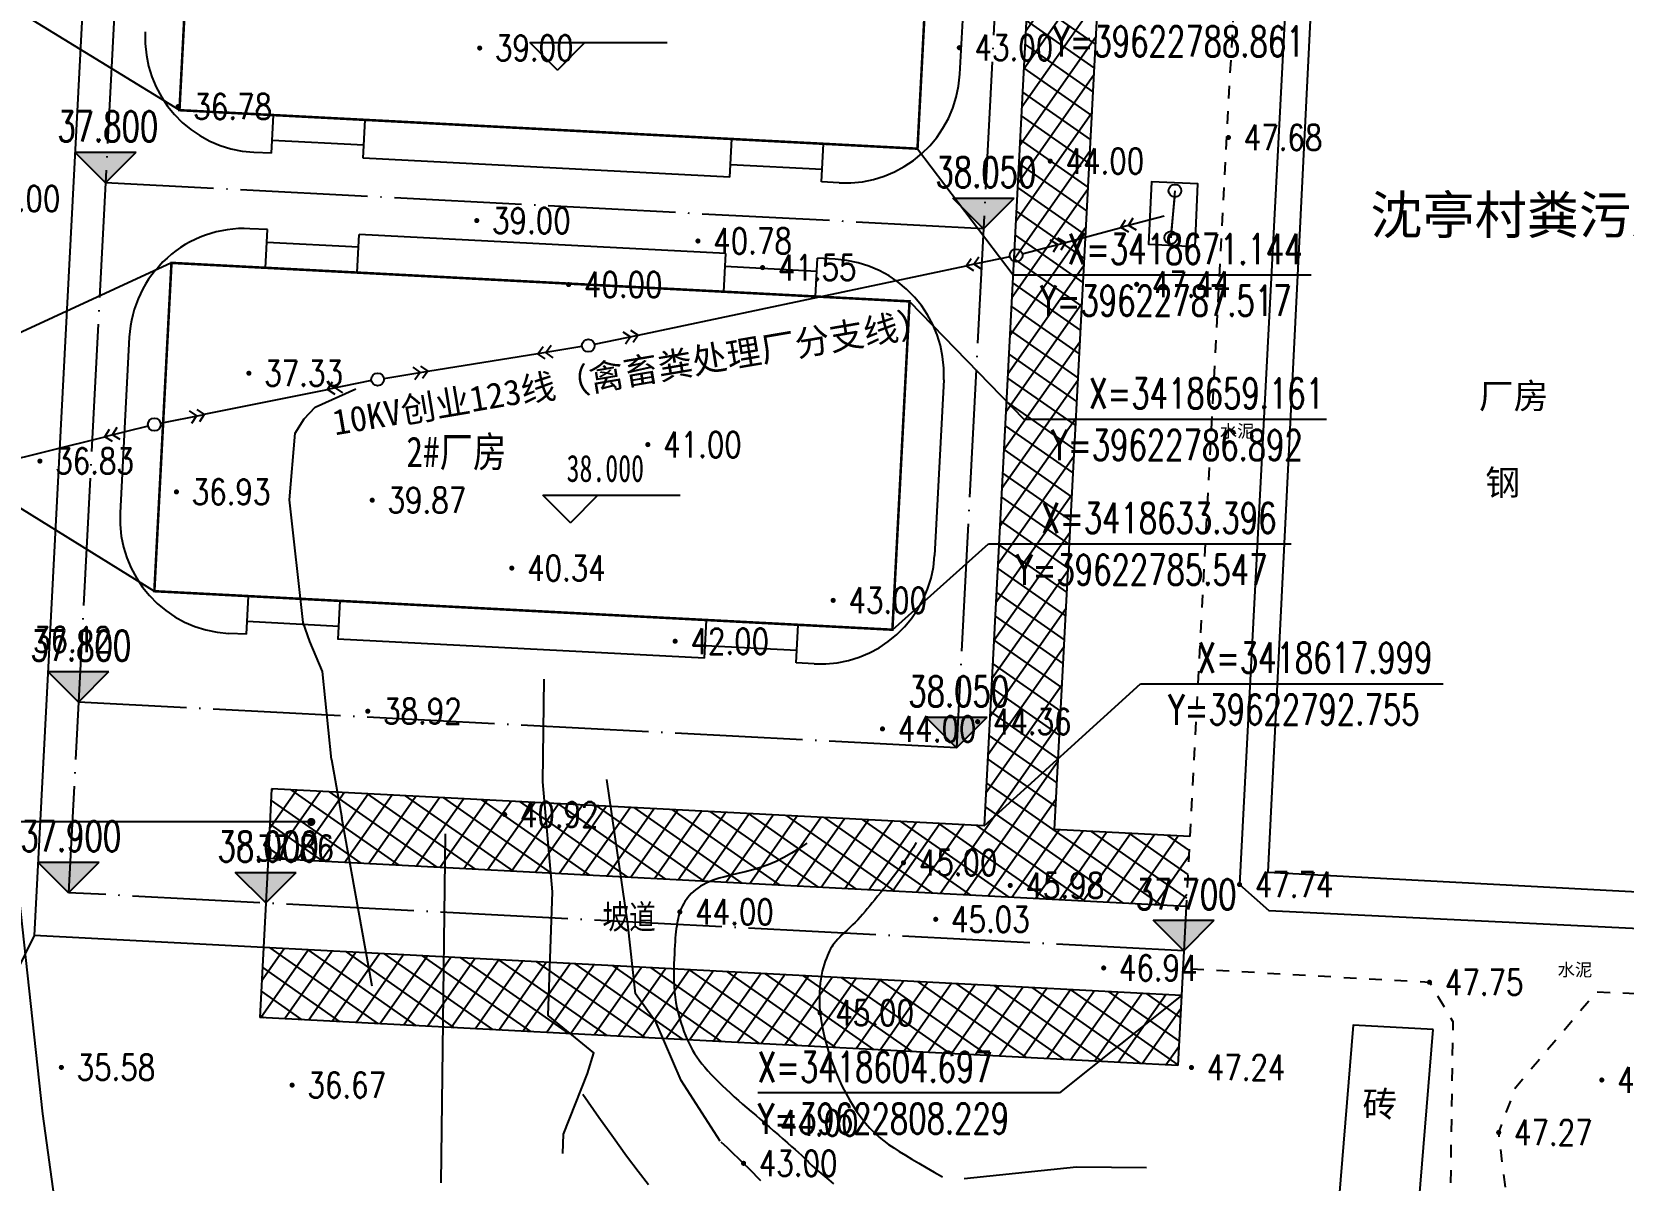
# Model space of a CAD drawing. Extents: x 39624947 to 39626627, y 3418539 to 3418836.
# Drawn here: x 39625875.8 to 39626000.7, y 3418598 to 3418688.1 of the extents above; entities that cross this region are included whole.
import ezdxf
from ezdxf.enums import TextEntityAlignment as Align

# ---------------------------------------------------------------- set-up
doc = ezdxf.new("R2010")
doc.units = 0
doc.linetypes.add('DOTE', pattern=[2.42, 2, -0.2, 0.02, -0.2])
doc.linetypes.add('X6', pattern=[2, 1, -1])
doc.layers.get('0').update_dxf_attribs({"linetype": 'CONTINUOUS'})
for name, color, linetype in [('1-新建建筑', 140, 'CONTINUOUS'), ('1-新建道路', 30, 'CONTINUOUS'), ('11规划道路', 1, 'CONTINUOUS'), ('assist', 7, 'CONTINUOUS'), ('DIM_COOR', 3, 'CONTINUOUS'), ('DIM_ELEV', 3, 'CONTINUOUS'), ('DIM_LEAD', 3, 'CONTINUOUS'), ('DLSS', 4, 'CONTINUOUS'), ('GCD', 7, 'CONTINUOUS'), ('JMD', 6, 'CONTINUOUS'), ('PUB_TEXT', 7, 'CONTINUOUS'), ('PUB_WALL', 9, 'CONTINUOUS'), ('TK', 7, 'CONTINUOUS'), ('ZJ', 7, 'CONTINUOUS'), ('ZXX', 1, 'CONTINUOUS'), ('！用地红线', 1, 'CONTINUOUS')]:
    doc.layers.add(name, color=color, linetype=linetype)
doc.styles.add('-宋体', font='', dxfattribs={"width": 0.8})
doc.styles.add('_TCH_DIM', font='SIMPLEX', dxfattribs={"bigfont": 'GBCBIG'})
doc.styles.add('HZ', font='rs.shx', dxfattribs={"width": 0.8, "bigfont": 'hztxt.shx'})
doc.styles.add('等线体', font='simhei.ttf')
doc.styles.get('-宋体').set_extended_font_data('SimSun')
doc.linetypes.add('444', pattern='A,4.5,[145,AAA.SHX,S=1,R=0,X=0,Y=1],4.5,-0.5,[146,AAA.SHX,S=1,R=0,X=0,Y=0],-0.5', length=10)

# ---------------------------------------------------------------- blocks, each defined once
blk = doc.blocks.new('EWQEQW')
at = {"layer": 'DIM_COOR', "color": 3, "linetype": 'Continuous'}
for p, q in [((11.82, 19.69), (-4.33, 29.63)), ((69.74, 16.67), (77.24, 6.77)), ((11.2, 7.71), (-4.33, 0.54)), ((77.24, 6.77), (100.65, 6.77)), ((69.12, 4.69), (78.09, -4.56)), ((78.09, -4.56), (101.85, -4.56)), ((9.85, -18.05), (-4.33, -9.28)), ((67.77, -21.08), (75.32, -14.34)), ((75.32, -14.34), (99.08, -14.34)), ((74.98, -36.47), (87.25, -25.31)), ((87.25, -25.31), (111.01, -25.31)), ((0.43, -45.08), (-4.33, -54.67)), ((90.46, -49.78), (80.89, -57.41)), ((80.89, -57.41), (57.21, -57.41))]:
    blk.add_line(p, q, dxfattribs=at)
at = {"layer": 'DIM_COOR', "color": 7, "linetype": 'Continuous', "style": '_TCH_DIM', "width": 0.705882}
for s, p in [('Y=39622788.861', (80.39, 23.9)), ('X=3418671.144', (81.53, 7.61)), ('Y=39622787.517', (79.37, 3.55)), ('X=3418659.161', (83.21, -3.72)), ('Y=39622786.892', (80.25, -7.78)), ('X=3418633.396', (79.48, -13.5)), ('Y=39622785.547', (77.48, -17.56)), ('X=3418617.999', (91.73, -24.47)), ('Y=39622792.755', (89.41, -28.53)), ('X=3418604.697', (57.21, -56.57)), ('Y=39622808.229', (57.21, -60.63))]:
    blk.add_text(s, height=2.38, dxfattribs=at).set_placement(p)
blk = doc.blocks.new('762')
at = {"layer": 'DIM_ELEV'}
for p, q in [((507245.51, 3421118.71), (507243.35, 3421120.87)), ((507243.35, 3421120.87), (507254.12, 3421120.87)), ((507245.51, 3421118.71), (507247.67, 3421120.87))]:
    blk.add_line(p, q, dxfattribs=at)
blk = doc.blocks.new('GC200')
at = {"linetype": 'Continuous', "const_width": 0.2, "flags": 128}
blk.add_lwpolyline([(-0.1, 0, 1), (0.1, 0, 1)], format="xyb", close=True, dxfattribs=at)
blk = doc.blocks.new('GC013A')
at = {"linetype": 'Continuous'}
blk.add_line((0.5, 0), (4, 0), dxfattribs=at)
at = {"linetype": 'Continuous', "flags": 128}
for points in [[(2.88, 0.5), (3.38, 0), (2.88, -0.5)], [(3.5, 0.5), (4, 0), (3.5, -0.5)]]:
    blk.add_lwpolyline(points, dxfattribs=at)
blk = doc.blocks.new('GC170')
at = {"linetype": 'Continuous'}
blk.add_circle((0, 0), 0.5, dxfattribs=at)
blk = doc.blocks.new('111133333777777')
at = {"layer": 'PUB_WALL', "color": 252, "ltscale": 0.01}
for p, q in [((39623313.22, 3418663.79), (39623317.58, 3418664.95)), ((39623279.69, 3418656.52), (39623305.43, 3418661.95)), ((39623263.19, 3418653.68), (39623271.82, 3418655.06)), ((39623245.64, 3418650.3), (39623255.32, 3418652.25)), ((39623224.25, 3418645.17), (39623237.84, 3418648.54))]:
    blk.add_line(p, q, dxfattribs=at)
for points in [[(39623236.71, 3418561.89), (39623237.5, 3418562.73), (39623237.53, 3418562.8), (39623237.54, 3418562.85), (39623237.55, 3418562.93), (39623237.53, 3418563), (39623237.02, 3418565.24), (39623235.77, 3418572.82), (39623234.66, 3418582.38), (39623233.99, 3418588), (39623232.96, 3418595.41), (39623230.58, 3418617.31), (39623228.37, 3418631.5), (39623228.14, 3418632.75), (39623224.43, 3418649.59), (39623222.2, 3418670.21)], [(39623321.81, 3418667.84), (39623321.49, 3418664.16)], [(39623321.77, 3418667.34), (39623321.53, 3418664.65)], [(39623273.77, 3418592.3), (39623273.84, 3418593.8), (39623275.71, 3418598.57), (39623276.2, 3418600.2), (39623272.62, 3418603.12), (39623272.97, 3418612.83), (39623272.2, 3418621.47), (39623272.32, 3418629.52)], [(39623286.12, 3418593.26), (39623283.06, 3418598.03), (39623281.1, 3418602.57), (39623279.47, 3418604.83), (39623278.89, 3418610.31), (39623277.22, 3418621.64)], [(39623292.93, 3418616.64), (39623292.33, 3418616.22), (39623291.72, 3418615.85), (39623291.11, 3418615.51), (39623290.51, 3418615.21), (39623289.9, 3418614.95), (39623289.29, 3418614.73), (39623288.69, 3418614.54), (39623288.08, 3418614.4), (39623287.5, 3418614.27), (39623286.96, 3418614.14), (39623286.48, 3418614.01), (39623286.04, 3418613.89), (39623285.65, 3418613.76), (39623285.31, 3418613.63), (39623285.02, 3418613.51), (39623284.78, 3418613.38), (39623284.57, 3418613.26), (39623284.37, 3418613.12), (39623284.19, 3418612.99), (39623284.02, 3418612.85), (39623283.86, 3418612.7), (39623283.71, 3418612.55), (39623283.58, 3418612.39), (39623283.47, 3418612.23), (39623283.36, 3418612.07), (39623283.26, 3418611.91), (39623283.18, 3418611.74), (39623283.1, 3418611.58), (39623283.02, 3418611.41), (39623282.96, 3418611.25), (39623282.91, 3418611.08), (39623282.86, 3418610.92), (39623282.82, 3418610.74), (39623282.78, 3418610.56), (39623282.75, 3418610.36), (39623282.71, 3418610.15), (39623282.68, 3418609.93), (39623282.65, 3418609.7), (39623282.63, 3418609.45), (39623282.6, 3418609.2), (39623282.58, 3418608.92), (39623282.56, 3418608.62), (39623282.54, 3418608.3), (39623282.53, 3418607.95), (39623282.51, 3418607.58), (39623282.5, 3418607.18), (39623282.5, 3418606.76), (39623282.49, 3418606.31), (39623282.49, 3418605.86), (39623282.51, 3418605.42), (39623282.54, 3418604.98), (39623282.59, 3418604.56), (39623282.65, 3418604.14), (39623282.73, 3418603.73), (39623282.82, 3418603.34), (39623282.93, 3418602.95), (39623283.04, 3418602.57), (39623283.16, 3418602.21), (39623283.28, 3418601.86), (39623283.41, 3418601.54), (39623283.54, 3418601.23), (39623283.68, 3418600.93), (39623283.82, 3418600.65), (39623283.96, 3418600.39), (39623284.12, 3418600.14), (39623284.29, 3418599.88), (39623284.48, 3418599.61), (39623284.69, 3418599.34), (39623284.92, 3418599.07), (39623285.16, 3418598.79), (39623285.42, 3418598.5), (39623285.7, 3418598.21), (39623285.99, 3418597.92), (39623286.29, 3418597.63), (39623286.6, 3418597.34), (39623286.91, 3418597.04), (39623287.23, 3418596.75), (39623287.55, 3418596.46), (39623287.88, 3418596.17), (39623288.22, 3418595.88), (39623288.56, 3418595.58), (39623288.91, 3418595.29), (39623289.26, 3418594.99), (39623289.61, 3418594.69), (39623289.96, 3418594.38), (39623290.32, 3418594.07), (39623290.69, 3418593.76), (39623291.05, 3418593.44), (39623291.4, 3418593.14), (39623291.73, 3418592.85), (39623292.02, 3418592.6), (39623292.28, 3418592.36), (39623292.51, 3418592.15), (39623292.71, 3418591.96), (39623292.88, 3418591.8), (39623293.02, 3418591.66), (39623293.16, 3418591.52), (39623293.33, 3418591.36), (39623293.53, 3418591.18), (39623293.77, 3418590.97), (39623294.03, 3418590.74), (39623294.33, 3418590.49), (39623294.66, 3418590.22), (39623295.03, 3418589.92)], [(39623301.51, 3418616.7), (39623301.27, 3418616.29), (39623301.02, 3418615.88), (39623300.76, 3418615.49), (39623300.51, 3418615.11), (39623300.25, 3418614.73), (39623299.99, 3418614.37), (39623299.72, 3418614.03), (39623299.46, 3418613.69), (39623299.2, 3418613.36), (39623298.94, 3418613.05), (39623298.7, 3418612.76), (39623298.48, 3418612.48), (39623298.26, 3418612.21), (39623298.05, 3418611.96), (39623297.86, 3418611.72), (39623297.67, 3418611.49), (39623297.49, 3418611.28), (39623297.3, 3418611.06), (39623297.11, 3418610.85), (39623296.92, 3418610.64), (39623296.72, 3418610.43), (39623296.51, 3418610.23), (39623296.3, 3418610.03), (39623296.09, 3418609.83), (39623295.88, 3418609.63), (39623295.68, 3418609.45), (39623295.51, 3418609.27), (39623295.35, 3418609.1), (39623295.21, 3418608.94), (39623295.08, 3418608.78), (39623294.97, 3418608.64), (39623294.88, 3418608.5), (39623294.79, 3418608.35), (39623294.71, 3418608.19), (39623294.62, 3418608.02), (39623294.54, 3418607.82), (39623294.46, 3418607.61), (39623294.37, 3418607.38), (39623294.29, 3418607.13), (39623294.21, 3418606.87), (39623294.13, 3418606.59), (39623294.07, 3418606.29), (39623294.02, 3418605.98), (39623293.97, 3418605.65), (39623293.94, 3418605.31), (39623293.92, 3418604.95), (39623293.91, 3418604.57), (39623293.91, 3418604.18), (39623293.92, 3418603.77), (39623293.96, 3418603.33), (39623294.02, 3418602.88), (39623294.1, 3418602.4), (39623294.2, 3418601.9), (39623294.32, 3418601.39), (39623294.46, 3418600.84), (39623294.63, 3418600.28), (39623294.81, 3418599.71), (39623295.01, 3418599.16), (39623295.23, 3418598.61), (39623295.46, 3418598.07), (39623295.71, 3418597.54), (39623295.98, 3418597.02), (39623296.27, 3418596.51), (39623296.57, 3418596.02), (39623296.88, 3418595.54), (39623297.21, 3418595.09), (39623297.54, 3418594.67), (39623297.88, 3418594.28), (39623298.23, 3418593.91), (39623298.59, 3418593.58), (39623298.96, 3418593.28), (39623299.34, 3418593.01), (39623299.74, 3418592.74), (39623300.18, 3418592.46), (39623300.66, 3418592.17), (39623301.16, 3418591.86), (39623301.71, 3418591.53), (39623302.29, 3418591.19), (39623302.91, 3418590.84), (39623303.56, 3418590.47)], [(39623280.49, 3418589.83), (39623279.68, 3418590.87), (39623278.76, 3418592.09), (39623277.74, 3418593.51), (39623276.6, 3418595.13), (39623275.35, 3418596.93)], [(39623286.18, 3418593.22), (39623286.66, 3418592.76), (39623287.12, 3418592.33), (39623287.55, 3418591.91), (39623287.96, 3418591.52), (39623288.34, 3418591.15), (39623288.69, 3418590.8), (39623289.01, 3418590.47), (39623289.3, 3418590.17)], [(39623319.57, 3418591.18), (39623314.08, 3418591.23), (39623305.28, 3418590.3)]]:
    blk.add_lwpolyline(points, dxfattribs=at)
at = {"layer": 'PUB_WALL', "color": 252, "ltscale": 0.01, "elevation": 47.27}
blk.add_lwpolyline([(39623323.39, 3418663.47), (39623323.62, 3418668.39), (39623319.97, 3418668.55), (39623319.74, 3418663.64)], close=True, dxfattribs=at)
at = {"layer": 'PUB_WALL', "color": 252, "ltscale": 0.01, "elevation": 51.49}
for points in [[(39623255.63, 3418623.2), (39623254.91, 3418630.12), (39623253.92, 3418632.46), (39623253.39, 3418633.97), (39623252.32, 3418643.58), (39623252.76, 3418648.81), (39623253.48, 3418649.95), (39623254.33, 3418650.86), (39623257.54, 3418652.3)], [(39623255.63, 3418623.2), (39623256.43, 3418618.63)], [(39623258.82, 3418605.42), (39623256.43, 3418618.63)], [(39623264.23, 3418589.99), (39623264.56, 3418617.39)]]:
    blk.add_lwpolyline(points, dxfattribs=at)
at = {"layer": 'GCD', "linetype": 'Continuous'}
ref = blk.add_blockref('GC200', (39623341.79, 3418605.73, 47.75), dxfattribs=at)
ref.add_attrib('height', '47.75', dxfattribs={"linetype": 'Continuous', "height": 2, "style": 'HZ', "width": 0.8}).set_placement((39623342.99, 3418605.73, 47.75), align=Align.MIDDLE_LEFT)
ref = blk.add_blockref('GC200', (39623355.31, 3418598.06, 47.69), dxfattribs=at)
ref.add_attrib('height', '47.69', dxfattribs={"linetype": 'Continuous', "height": 2, "style": 'HZ', "width": 0.8}).set_placement((39623356.51, 3418598.06, 47.69), align=Align.MIDDLE_LEFT)
at = {"layer": 'PUB_WALL', "color": 252, "ltscale": 0.01}
ref = blk.add_blockref('GC200', (39623267.25, 3418679.04, 39), dxfattribs=at)
ref.add_attrib('height', '39.00', dxfattribs={"layer": 'GCD', "color": 251, "linetype": 'Continuous', "height": 2, "style": 'HZ', "width": 0.8}).set_placement((39623268.45, 3418679.04, 39), align=Align.MIDDLE_LEFT)
ref = blk.add_blockref('GC200', (39623304.89, 3418679.07, 43), dxfattribs=at)
ref.add_attrib('height', '43.00', dxfattribs={"layer": 'GCD', "color": 252, "linetype": 'Continuous', "height": 2, "style": 'HZ', "width": 0.8}).set_placement((39623306.09, 3418679.07, 43), align=Align.MIDDLE_LEFT)
ref = blk.add_blockref('GC200', (39623243.58, 3418674.45, 36.78), dxfattribs=at)
ref.add_attrib('height', '36.78', dxfattribs={"layer": 'GCD', "color": 252, "linetype": 'Continuous', "height": 2, "style": 'HZ', "width": 0.8}).set_placement((39623244.78, 3418674.45, 36.78), align=Align.MIDDLE_LEFT)
ref = blk.add_blockref('GC200', (39623326.01, 3418672.02, 47.68), dxfattribs=at)
ref.add_attrib('height', '47.68', dxfattribs={"layer": 'GCD', "color": 252, "linetype": 'Continuous', "height": 2, "style": 'HZ', "width": 0.8}).set_placement((39623327.21, 3418672.02, 47.68), align=Align.MIDDLE_LEFT)
ref = blk.add_blockref('GC200', (39623312.03, 3418670.17, 44), dxfattribs=at)
ref.add_attrib('height', '44.00', dxfattribs={"layer": 'GCD', "color": 252, "linetype": 'Continuous', "height": 2, "style": 'HZ', "width": 0.8}).set_placement((39623313.23, 3418670.17, 44), align=Align.MIDDLE_LEFT)
ref = blk.add_blockref('GC200', (39623226.97, 3418667.23, 35), dxfattribs=at)
ref.add_attrib('height', '35.00', dxfattribs={"layer": 'GCD', "color": 252, "linetype": 'Continuous', "height": 2, "style": 'HZ', "width": 0.8}).set_placement((39623228.17, 3418667.23, 35), align=Align.MIDDLE_LEFT)
for p in [(39623321.81, 3418667.84), (39623321.49, 3418664.16), (39623309.35, 3418662.77), (39623275.77, 3418655.69), (39623259.24, 3418653.04), (39623241.72, 3418649.5)]:
    blk.add_blockref('GC170', p, dxfattribs=at)
ref = blk.add_blockref('GC200', (39623267.02, 3418665.5, 39), dxfattribs=at)
ref.add_attrib('height', '39.00', dxfattribs={"layer": 'GCD', "color": 252, "linetype": 'Continuous', "height": 2, "style": 'HZ', "width": 0.8}).set_placement((39623268.22, 3418665.5, 39), align=Align.MIDDLE_LEFT)
for p, rotation in [((39623321.44, 3418665.97), 194.8089961341515), ((39623309.35, 3418662.77), 14.80899613415149), ((39623309.35, 3418662.77), 191.905599275025), ((39623275.77, 3418655.69), 11.90559927502501), ((39623275.77, 3418655.69), 189.107850238496), ((39623259.24, 3418653.04), 191.4155374240102), ((39623259.24, 3418653.04), 9.107850238496052), ((39623241.72, 3418649.5), 11.41553742401022), ((39623241.72, 3418649.5), 193.9250657168567)]:
    blk.add_blockref('GC013A', p, dxfattribs=dict(at, rotation=rotation))
ref = blk.add_blockref('GC200', (39623284.38, 3418663.9, 40.78), dxfattribs=at)
ref.add_attrib('height', '40.78', dxfattribs={"layer": 'GCD', "color": 252, "linetype": 'Continuous', "height": 2, "style": 'HZ', "width": 0.8}).set_placement((39623285.58, 3418663.9, 40.78), align=Align.MIDDLE_LEFT)
ref = blk.add_blockref('GC200', (39623289.45, 3418661.81, 41.55), dxfattribs=at)
ref.add_attrib('height', '41.55', dxfattribs={"layer": 'GCD', "color": 252, "linetype": 'Continuous', "height": 2, "style": 'HZ', "width": 0.8}).set_placement((39623290.65, 3418661.81, 41.55), align=Align.MIDDLE_LEFT)
ref = blk.add_blockref('GC200', (39623274.23, 3418660.48, 40), dxfattribs=at)
ref.add_attrib('height', '40.00', dxfattribs={"layer": 'GCD', "color": 252, "linetype": 'Continuous', "height": 2, "style": 'HZ', "width": 0.8}).set_placement((39623275.43, 3418660.48, 40), align=Align.MIDDLE_LEFT)
ref = blk.add_blockref('GC200', (39623318.81, 3418660.5, 47.44), dxfattribs=at)
ref.add_attrib('height', '47.44', dxfattribs={"layer": 'GCD', "color": 252, "linetype": 'Continuous', "height": 2, "style": 'HZ', "width": 0.8}).set_placement((39623320.01, 3418660.5, 47.44), align=Align.MIDDLE_LEFT)
ref = blk.add_blockref('GC200', (39623249.14, 3418653.52, 37.33), dxfattribs=at)
ref.add_attrib('height', '37.33', dxfattribs={"layer": 'GCD', "color": 252, "linetype": 'Continuous', "height": 2, "style": 'HZ', "width": 0.8}).set_placement((39623250.34, 3418653.52, 37.33), align=Align.MIDDLE_LEFT)
ref = blk.add_blockref('GC200', (39623280.45, 3418647.92, 41), dxfattribs=at)
ref.add_attrib('height', '41.00', dxfattribs={"layer": 'GCD', "color": 252, "linetype": 'Continuous', "height": 2, "style": 'HZ', "width": 0.8}).set_placement((39623281.65, 3418647.92, 41), align=Align.MIDDLE_LEFT)
ref = blk.add_blockref('GC200', (39623232.74, 3418646.63, 36.83), dxfattribs=at)
ref.add_attrib('height', '36.83', dxfattribs={"layer": 'GCD', "color": 252, "linetype": 'Continuous', "height": 2, "style": 'HZ', "width": 0.8}).set_placement((39623233.94, 3418646.63, 36.83), align=Align.MIDDLE_LEFT)
ref = blk.add_blockref('GC200', (39623243.45, 3418644.21, 36.93), dxfattribs=at)
ref.add_attrib('height', '36.93', dxfattribs={"layer": 'GCD', "color": 252, "linetype": 'Continuous', "height": 2, "style": 'HZ', "width": 0.8}).set_placement((39623244.65, 3418644.21, 36.93), align=Align.MIDDLE_LEFT)
ref = blk.add_blockref('GC200', (39623258.82, 3418643.56, 39.87), dxfattribs=at)
ref.add_attrib('height', '39.87', dxfattribs={"layer": 'GCD', "color": 252, "linetype": 'Continuous', "height": 2, "style": 'HZ', "width": 0.8}).set_placement((39623260.02, 3418643.56, 39.87), align=Align.MIDDLE_LEFT)
ref = blk.add_blockref('GC200', (39623269.77, 3418638.23, 40.34), dxfattribs=at)
ref.add_attrib('height', '40.34', dxfattribs={"layer": 'GCD', "color": 252, "linetype": 'Continuous', "height": 2, "style": 'HZ', "width": 0.8}).set_placement((39623270.97, 3418638.23, 40.34), align=Align.MIDDLE_LEFT)
ref = blk.add_blockref('GC200', (39623294.99, 3418635.7, 43), dxfattribs=at)
ref.add_attrib('height', '43.00', dxfattribs={"layer": 'GCD', "color": 252, "linetype": 'Continuous', "height": 2, "style": 'HZ', "width": 0.8}).set_placement((39623296.19, 3418635.7, 43), align=Align.MIDDLE_LEFT)
ref = blk.add_blockref('GC200', (39623231, 3418632.63, 36.12), dxfattribs=at)
ref.add_attrib('height', '36.12', dxfattribs={"layer": 'GCD', "color": 252, "linetype": 'Continuous', "height": 2, "style": 'HZ', "width": 0.8}).set_placement((39623232.2, 3418632.63, 36.12), align=Align.MIDDLE_LEFT)
ref = blk.add_blockref('GC200', (39623282.59, 3418632.49, 42), dxfattribs=at)
ref.add_attrib('height', '42.00', dxfattribs={"layer": 'GCD', "color": 252, "linetype": 'Continuous', "height": 2, "style": 'HZ', "width": 0.8}).set_placement((39623283.79, 3418632.49, 42), align=Align.MIDDLE_LEFT)
ref = blk.add_blockref('GC200', (39623258.47, 3418627, 38.92), dxfattribs=at)
ref.add_attrib('height', '38.92', dxfattribs={"layer": 'GCD', "color": 252, "linetype": 'Continuous', "height": 2, "style": 'HZ', "width": 0.8}).set_placement((39623259.67, 3418627, 38.92), align=Align.MIDDLE_LEFT)
ref = blk.add_blockref('GC200', (39623306.33, 3418626.18, 44.36), dxfattribs=at)
ref.add_attrib('height', '44.36', dxfattribs={"layer": 'GCD', "color": 252, "linetype": 'Continuous', "height": 2, "style": 'HZ', "width": 0.8}).set_placement((39623307.53, 3418626.18, 44.36), align=Align.MIDDLE_LEFT)
ref = blk.add_blockref('GC200', (39623298.86, 3418625.61, 44), dxfattribs=at)
ref.add_attrib('height', '44.00', dxfattribs={"layer": 'GCD', "color": 252, "linetype": 'Continuous', "height": 2, "style": 'HZ', "width": 0.8}).set_placement((39623300.06, 3418625.61, 44), align=Align.MIDDLE_LEFT)
ref = blk.add_blockref('GC200', (39623269.21, 3418618.89, 40.92), dxfattribs=at)
ref.add_attrib('height', '40.92', dxfattribs={"layer": 'GCD', "color": 252, "linetype": 'Continuous', "height": 2, "style": 'HZ', "width": 0.8}).set_placement((39623270.41, 3418618.89, 40.92), align=Align.MIDDLE_LEFT)
ref = blk.add_blockref('GC200', (39623248.45, 3418616.26, 37.86), dxfattribs=at)
ref.add_attrib('height', '37.86', dxfattribs={"layer": 'GCD', "color": 252, "linetype": 'Continuous', "height": 2, "style": 'HZ', "width": 0.8}).set_placement((39623249.65, 3418616.26, 37.86), align=Align.MIDDLE_LEFT)
ref = blk.add_blockref('GC200', (39623300.51, 3418615.11, 45), dxfattribs=at)
ref.add_attrib('height', '45.00', dxfattribs={"layer": 'GCD', "color": 252, "linetype": 'Continuous', "height": 2, "style": 'HZ', "width": 0.8}).set_placement((39623301.71, 3418615.11, 45), align=Align.MIDDLE_LEFT)
ref = blk.add_blockref('GC200', (39623308.89, 3418613.33, 45.98), dxfattribs=at)
ref.add_attrib('height', '45.98', dxfattribs={"layer": 'GCD', "color": 252, "linetype": 'Continuous', "height": 2, "style": 'HZ', "width": 0.8}).set_placement((39623310.09, 3418613.33, 45.98), align=Align.MIDDLE_LEFT)
ref = blk.add_blockref('GC200', (39623326.88, 3418613.4, 47.74), dxfattribs=at)
ref.add_attrib('height', '47.74', dxfattribs={"layer": 'GCD', "color": 252, "linetype": 'Continuous', "height": 2, "style": 'HZ', "width": 0.8}).set_placement((39623328.08, 3418613.4, 47.74), align=Align.MIDDLE_LEFT)
ref = blk.add_blockref('GC200', (39623282.96, 3418611.25, 44), dxfattribs=at)
ref.add_attrib('height', '44.00', dxfattribs={"layer": 'GCD', "color": 252, "linetype": 'Continuous', "height": 2, "style": 'HZ', "width": 0.8}).set_placement((39623284.16, 3418611.25, 44), align=Align.MIDDLE_LEFT)
ref = blk.add_blockref('GC200', (39623303.04, 3418610.67, 45.03), dxfattribs=at)
ref.add_attrib('height', '45.03', dxfattribs={"layer": 'GCD', "color": 252, "linetype": 'Continuous', "height": 2, "style": 'HZ', "width": 0.8}).set_placement((39623304.24, 3418610.67, 45.03), align=Align.MIDDLE_LEFT)
ref = blk.add_blockref('GC200', (39623316.22, 3418606.85, 46.94), dxfattribs=at)
ref.add_attrib('height', '46.94', dxfattribs={"layer": 'GCD', "color": 252, "linetype": 'Continuous', "height": 2, "style": 'HZ', "width": 0.8}).set_placement((39623317.42, 3418606.85, 46.94), align=Align.MIDDLE_LEFT)
ref = blk.add_blockref('GC200', (39623293.96, 3418603.33, 45), dxfattribs=at)
ref.add_attrib('height', '45.00', dxfattribs={"layer": 'GCD', "color": 252, "linetype": 'Continuous', "height": 2, "style": 'HZ', "width": 0.8}).set_placement((39623295.16, 3418603.33, 45), align=Align.MIDDLE_LEFT)
ref = blk.add_blockref('GC200', (39623234.42, 3418599.05, 35.58), dxfattribs=at)
ref.add_attrib('height', '35.58', dxfattribs={"layer": 'GCD', "color": 252, "linetype": 'Continuous', "height": 2, "style": 'HZ', "width": 0.8}).set_placement((39623235.62, 3418599.05, 35.58), align=Align.MIDDLE_LEFT)
ref = blk.add_blockref('GC200', (39623323.11, 3418599.04, 47.23), dxfattribs=at)
ref.add_attrib('height', '47.24', dxfattribs={"layer": 'GCD', "color": 252, "linetype": 'Continuous', "height": 2, "style": 'HZ', "width": 0.8}).set_placement((39623324.31, 3418599.04, 47.23), align=Align.MIDDLE_LEFT)
ref = blk.add_blockref('GC200', (39623252.53, 3418597.66, 36.67), dxfattribs=at)
ref.add_attrib('height', '36.67', dxfattribs={"layer": 'GCD', "color": 252, "linetype": 'Continuous', "height": 2, "style": 'HZ', "width": 0.8}).set_placement((39623253.73, 3418597.66, 36.67), align=Align.MIDDLE_LEFT)
ref = blk.add_blockref('GC200', (39623289.61, 3418594.69, 44), dxfattribs=at)
ref.add_attrib('height', '44.00', dxfattribs={"layer": 'GCD', "color": 252, "linetype": 'Continuous', "height": 2, "style": 'HZ', "width": 0.8}).set_placement((39623290.81, 3418594.69, 44), align=Align.MIDDLE_LEFT)
ref = blk.add_blockref('GC200', (39623347.22, 3418593.94, 47.27), dxfattribs=at)
ref.add_attrib('height', '47.27', dxfattribs={"layer": 'GCD', "linetype": 'Continuous', "height": 2, "style": 'HZ', "width": 0.8}).set_placement((39623348.42, 3418593.94, 47.27), align=Align.MIDDLE_LEFT)
ref = blk.add_blockref('GC200', (39623287.96, 3418591.52, 43), dxfattribs=at)
ref.add_attrib('height', '43.00', dxfattribs={"layer": 'GCD', "color": 252, "linetype": 'Continuous', "height": 2, "style": 'HZ', "width": 0.8}).set_placement((39623289.16, 3418591.52, 43), align=Align.MIDDLE_LEFT)
at = {"layer": 'PUB_WALL', "color": 252, "ltscale": 0.01, "style": '等线体'}
blk.add_text('10KV创业123线（禽畜粪处理厂分支线）', height=2, rotation=9.6366, dxfattribs=at).set_placement((39623279.23, 3418653.66), align=Align.MIDDLE)

msp = doc.modelspace()

# ---------------------------------------------------------------- hatches: boundary and pattern name
at = {"layer": 'DIM_ELEV', "linetype": 'Continuous'}
for points in [[(39625881.581, 3418676.237), (39625879.181, 3418678.637), (39625883.981, 3418678.637)], [(39625950.488, 3418672.642), (39625948.088, 3418675.042), (39625952.888, 3418675.042)], [(39625879.456, 3418635.493), (39625877.056, 3418637.893), (39625881.856, 3418637.893)], [(39625948.362, 3418631.897), (39625945.962, 3418634.297), (39625950.762, 3418634.297)], [(39625878.675, 3418620.535), (39625876.275, 3418622.935), (39625881.075, 3418622.935)], [(39625894.154, 3418619.727), (39625891.754, 3418622.127), (39625896.554, 3418622.127)], [(39625966.202, 3418615.968), (39625963.802, 3418618.368), (39625968.602, 3418618.368)]]:
    msp.add_hatch(color=256, dxfattribs=at).paths.add_polyline_path(points)
at = {"layer": '！用地红线', "linetype": 'DOTE'}
h = msp.add_hatch(dxfattribs=at)
h.set_pattern_fill('ANSI37', color=54, angle=10, style=0)
h.set_pattern_definition([(55, (2028.1375, 331.2698), (-1.30040387031, 0.91055259271), []), (145, (2028.1375, 331.2698), (-0.91055259271, -1.30040387031), [])])
h.paths.add_polyline_path([(39625966.673, 3418624.934), (39625956.038, 3418625.489), (39625960.837, 3418717.464), (39625881.445, 3418721.606), (39625881.159, 3418716.113), (39625955.058, 3418712.258), (39625950.546, 3418625.775), (39625894.622, 3418628.693), (39625894.336, 3418623.222), (39625966.385, 3418619.463)])
h.paths.add_polyline_path([(39625966.02, 3418612.473), (39625893.972, 3418616.232), (39625893.685, 3418610.739), (39625965.734, 3418606.98)])
h.paths.add_polyline_path([(39625962.63, 3418618.491), (39625968.991, 3418618.491), (39625968.991, 3418621.61), (39625962.63, 3418621.61)], flags=9)

# ---------------------------------------------------------------- linework, layer by layer
at = {"layer": '1-新建建筑', "const_width": 0.2}
for points in [[(39625888.731, 3418707.707), (39625887.387, 3418681.942), (39625945.308, 3418678.92), (39625946.652, 3418704.685)], [(39625886.761, 3418669.959), (39625885.417, 3418644.194), (39625943.338, 3418641.172), (39625944.683, 3418666.937)]]:
    msp.add_lwpolyline(points, close=True, dxfattribs=at)
at = {"layer": '1-新建道路'}
for p, q in [((39625881.445, 3418721.606), (39625875.996, 3418617.17)), ((39625960.837, 3418717.464), (39625956.038, 3418625.489)), ((39625955.058, 3418712.258), (39625950.546, 3418625.775)), ((39625949.335, 3418698.537), (39625948.616, 3418684.756)), ((39625894.62, 3418678.561), (39625894.777, 3418681.557)), ((39625901.81, 3418678.186), (39625901.967, 3418681.182)), ((39625901.863, 3418679.184), (39625894.672, 3418679.56)), ((39625930.571, 3418676.685), (39625930.728, 3418679.681)), ((39625937.762, 3418676.31), (39625937.918, 3418679.306)), ((39625894.62, 3418678.561), (39625893.222, 3418678.634)), ((39625930.571, 3418676.685), (39625901.81, 3418678.186)), ((39625930.623, 3418677.684), (39625937.814, 3418677.309)), ((39625939.16, 3418676.237), (39625937.762, 3418676.31)), ((39625894.308, 3418672.569), (39625892.91, 3418672.642)), ((39625894.151, 3418669.573), (39625894.308, 3418672.569)), ((39625901.342, 3418669.198), (39625901.498, 3418672.194)), ((39625930.259, 3418670.693), (39625901.498, 3418672.194)), ((39625901.446, 3418671.195), (39625894.256, 3418671.57)), ((39625930.102, 3418667.697), (39625930.259, 3418670.693)), ((39625930.207, 3418669.695), (39625937.397, 3418669.319)), ((39625937.293, 3418667.322), (39625937.449, 3418670.318)), ((39625938.847, 3418670.245), (39625937.449, 3418670.318)), ((39625883.453, 3418664.123), (39625882.734, 3418650.342)), ((39625947.366, 3418660.788), (39625946.647, 3418647.007)), ((39625892.651, 3418640.812), (39625892.807, 3418643.808)), ((39625899.841, 3418640.437), (39625899.997, 3418643.433)), ((39625899.893, 3418641.436), (39625892.703, 3418641.811)), ((39625928.602, 3418638.936), (39625928.758, 3418641.932)), ((39625892.651, 3418640.812), (39625891.253, 3418640.885)), ((39625897.505, 3418640.559), (39625897.483, 3418640.56)), ((39625935.792, 3418638.561), (39625935.948, 3418641.557)), ((39625928.602, 3418638.936), (39625899.784, 3418640.44)), ((39625928.654, 3418639.935), (39625935.844, 3418639.56)), ((39625937.19, 3418638.488), (39625935.792, 3418638.561)), ((39625894.622, 3418628.693), (39625894.336, 3418623.222)), ((39625950.546, 3418625.775), (39625894.622, 3418628.693)), ((39625966.673, 3418624.934), (39625956.038, 3418625.489)), ((39625894.336, 3418623.222), (39625893.972, 3418616.232)), ((39625966.385, 3418619.463), (39625894.336, 3418623.222)), ((39625966.385, 3418619.463), (39625965.734, 3418606.98)), ((39625893.972, 3418616.232), (39625875.996, 3418617.17)), ((39625893.972, 3418616.232), (39625893.685, 3418610.739)), ((39625966.02, 3418612.473), (39625893.972, 3418616.232)), ((39625965.734, 3418606.98), (39625893.685, 3418610.739))]:
    msp.add_line(p, q, dxfattribs=at)
at = {"layer": '1-新建道路', "flags": 128}
msp.add_lwpolyline([(39626010.822, 3418693.363), (39626010.809, 3418694.475), (39625974.5, 3418696.379), (39625970.576, 3418621.173), (39625972.87, 3418619.125), (39626004.112, 3418617.612), (39626006.854, 3418618.244), (39626010.822, 3418693.363)], dxfattribs=at)
at = {"layer": '1-新建道路'}
for centre, start, end in [((39625893.691, 3418687.622), 177.0132, 267.0132), ((39625939.629, 3418685.225), 267.0132, 357.0132), ((39625892.441, 3418663.654), 87.0132, 177.0132), ((39625938.378, 3418661.257), 357.0132, 87.0132), ((39625891.722, 3418649.873), 177.0132, 267.0132), ((39625937.659, 3418647.476), 267.0132, 357.0132)]:
    msp.add_arc(centre, 9, start, end, dxfattribs=at)
at = {"layer": 'assist', "linetype": 'Continuous', "flags": 128}
msp.add_lwpolyline([(39625965.512, 3418675.615), (39625965.183, 3418671.931)], dxfattribs=at)
at = {"layer": 'DIM_ELEV', "linetype": 'Continuous'}
for p, q in [((39625881.581, 3418676.237), (39625879.181, 3418678.637)), ((39625879.181, 3418678.637), (39625883.981, 3418678.637)), ((39625881.581, 3418676.237), (39625883.981, 3418678.637)), ((39625950.488, 3418672.642), (39625948.088, 3418675.042)), ((39625948.088, 3418675.042), (39625952.888, 3418675.042)), ((39625950.488, 3418672.642), (39625952.888, 3418675.042)), ((39625879.456, 3418635.493), (39625877.056, 3418637.893)), ((39625877.056, 3418637.893), (39625881.856, 3418637.893)), ((39625879.456, 3418635.493), (39625881.856, 3418637.893)), ((39625948.362, 3418631.897), (39625945.962, 3418634.297)), ((39625945.962, 3418634.297), (39625950.762, 3418634.297)), ((39625948.362, 3418631.897), (39625950.762, 3418634.297)), ((39625878.675, 3418620.535), (39625876.275, 3418622.935)), ((39625876.275, 3418622.935), (39625881.075, 3418622.935)), ((39625878.675, 3418620.535), (39625881.075, 3418622.935)), ((39625894.154, 3418619.727), (39625891.754, 3418622.127)), ((39625891.754, 3418622.127), (39625896.554, 3418622.127)), ((39625894.154, 3418619.727), (39625896.554, 3418622.127)), ((39625966.202, 3418615.968), (39625963.802, 3418618.368)), ((39625963.802, 3418618.368), (39625968.602, 3418618.368)), ((39625966.202, 3418615.968), (39625968.602, 3418618.368))]:
    msp.add_line(p, q, dxfattribs=at)
at = {"layer": 'DIM_LEAD', "linetype": 'Continuous'}
msp.add_line((39625897.732, 3418626.087), (39625851.193, 3418626.087), dxfattribs=at)
at = {"layer": 'DIM_LEAD', "linetype": 'Continuous', "const_width": 0.32}
msp.add_lwpolyline([(39625897.892, 3418626.087, 1), (39625897.572, 3418626.087, 1)], format="xyb", close=True, dxfattribs=at)
at = {"layer": 'DLSS', "linetype": 'X6', "elevation": 51.487, "flags": 128}
msp.add_lwpolyline([(39625992.347, 3418595.689), (39625991.514, 3418596.852), (39625990.918, 3418601.716), (39625992.261, 3418605.279), (39625998.584, 3418612.75), (39626010.705, 3418612.277), (39626016.154, 3418719.515), (39625994.134, 3418720.48), (39625974.304, 3418721.382), (39625973.739, 3418713.978), (39625971.252, 3418711.702), (39625969.327, 3418675.313), (39625966.129, 3418614.604), (39625985.489, 3418613.511), (39625987.319, 3418610.425), (39625987.163, 3418599.922), (39625987.1, 3418591.693)], dxfattribs=at)
at = {"layer": 'JMD', "linetype": 'Continuous', "flags": 128}
for points in [[(39626005.267, 3418620.413), (39626008.886, 3418693.594), (39625976.427, 3418695.339), (39625972.808, 3418622.158)], [(39625985.779, 3418609.788), (39625979.504, 3418610.152), (39625978.373, 3418596.393), (39625984.65, 3418596.06)]]:
    msp.add_lwpolyline(points, close=True, dxfattribs=at)
at = {"layer": 'JMD', "linetype": '444', "elevation": 47.274, "flags": 128}
msp.add_lwpolyline([(39625967.087, 3418671.249), (39625967.313, 3418676.163), (39625963.664, 3418676.331), (39625963.438, 3418671.417)], close=True, dxfattribs=at)
at = {"layer": 'ZXX', "color": 0, "linetype": 'DOTE', "ltscale": 5}
for p, q in [((39625883.525, 3418713.487), (39625878.675, 3418620.535)), ((39625952.431, 3418709.891), (39625948.362, 3418631.897)), ((39625950.488, 3418672.642), (39625881.581, 3418676.237)), ((39625948.362, 3418631.897), (39625879.456, 3418635.493)), ((39625966.202, 3418615.968), (39625878.675, 3418620.535))]:
    msp.add_line(p, q, dxfattribs=at)

# ---------------------------------------------------------------- block references
at = {"linetype": 'Continuous'}
for name, p in [('111133333777777', (2643.698, 7.776)), ('EWQEQW', (39625875.564, 3418662.248))]:
    msp.add_blockref(name, p, dxfattribs=at)
at = {"layer": '11规划道路'}
for p in [(39118671.539, -2433.62), (39118672.554, -2469.144)]:
    msp.add_blockref('762', p, dxfattribs=at)

# ---------------------------------------------------------------- texts
at = {"layer": 'DIM_ELEV', "color": 7, "linetype": 'Continuous', "style": '_TCH_DIM', "width": 0.705882}
for s, p in [('37.800', (39625877.805, 3418679.477)), ('38.050', (39625946.712, 3418675.882)), ('37.800', (39625875.68, 3418638.733)), ('38.050', (39625944.586, 3418635.137)), ('37.900', (39625874.899, 3418623.775)), ('38.000', (39625890.378, 3418622.967)), ('37.700', (39625962.426, 3418619.208))]:
    msp.add_text(s, height=2.38, dxfattribs=at).set_placement(p)
at = {"layer": 'JMD', "linetype": 'Continuous', "style": '等线体'}
for s, height, p in [('沈亭村粪污厂', 3, (39626005.399, 3418673.727)), ('厂房', 2, (39625994.818, 3418659.519)), ('钢', 2, (39625992.6, 3418652.719)), ('砖', 2, (39625982.961, 3418603.95))]:
    msp.add_text(s, height=height, dxfattribs=at).set_placement(p, align=Align.MIDDLE_RIGHT)
at = {"layer": 'JMD', "color": 7, "linetype": 'Continuous', "style": '-宋体', "width": 0.8}
msp.add_text('坡道', height=1.92, dxfattribs=at).set_placement((39625920.579, 3418617.675, 51.487))
at = {"layer": 'PUB_TEXT', "linetype": 'Continuous', "style": '-宋体', "width": 0.7}
msp.add_text('38.000', height=2.1266, dxfattribs=at).set_placement((39625917.769, 3418652.772))
at = {"layer": 'TK', "color": 7, "linetype": 'Continuous', "style": '-宋体', "width": 0.8}
msp.add_text('2#厂房', height=2.4, dxfattribs=at).set_placement((39625905.192, 3418653.93))
at = {"layer": 'ZJ', "linetype": 'Continuous', "style": '等线体'}
for p in [(39625970.388, 3418656.776), (39625996.903, 3418614.506)]:
    msp.add_text('水泥', height=1, dxfattribs=at).set_placement(p, align=Align.MIDDLE)

doc.saveas('drawing.dxf')
